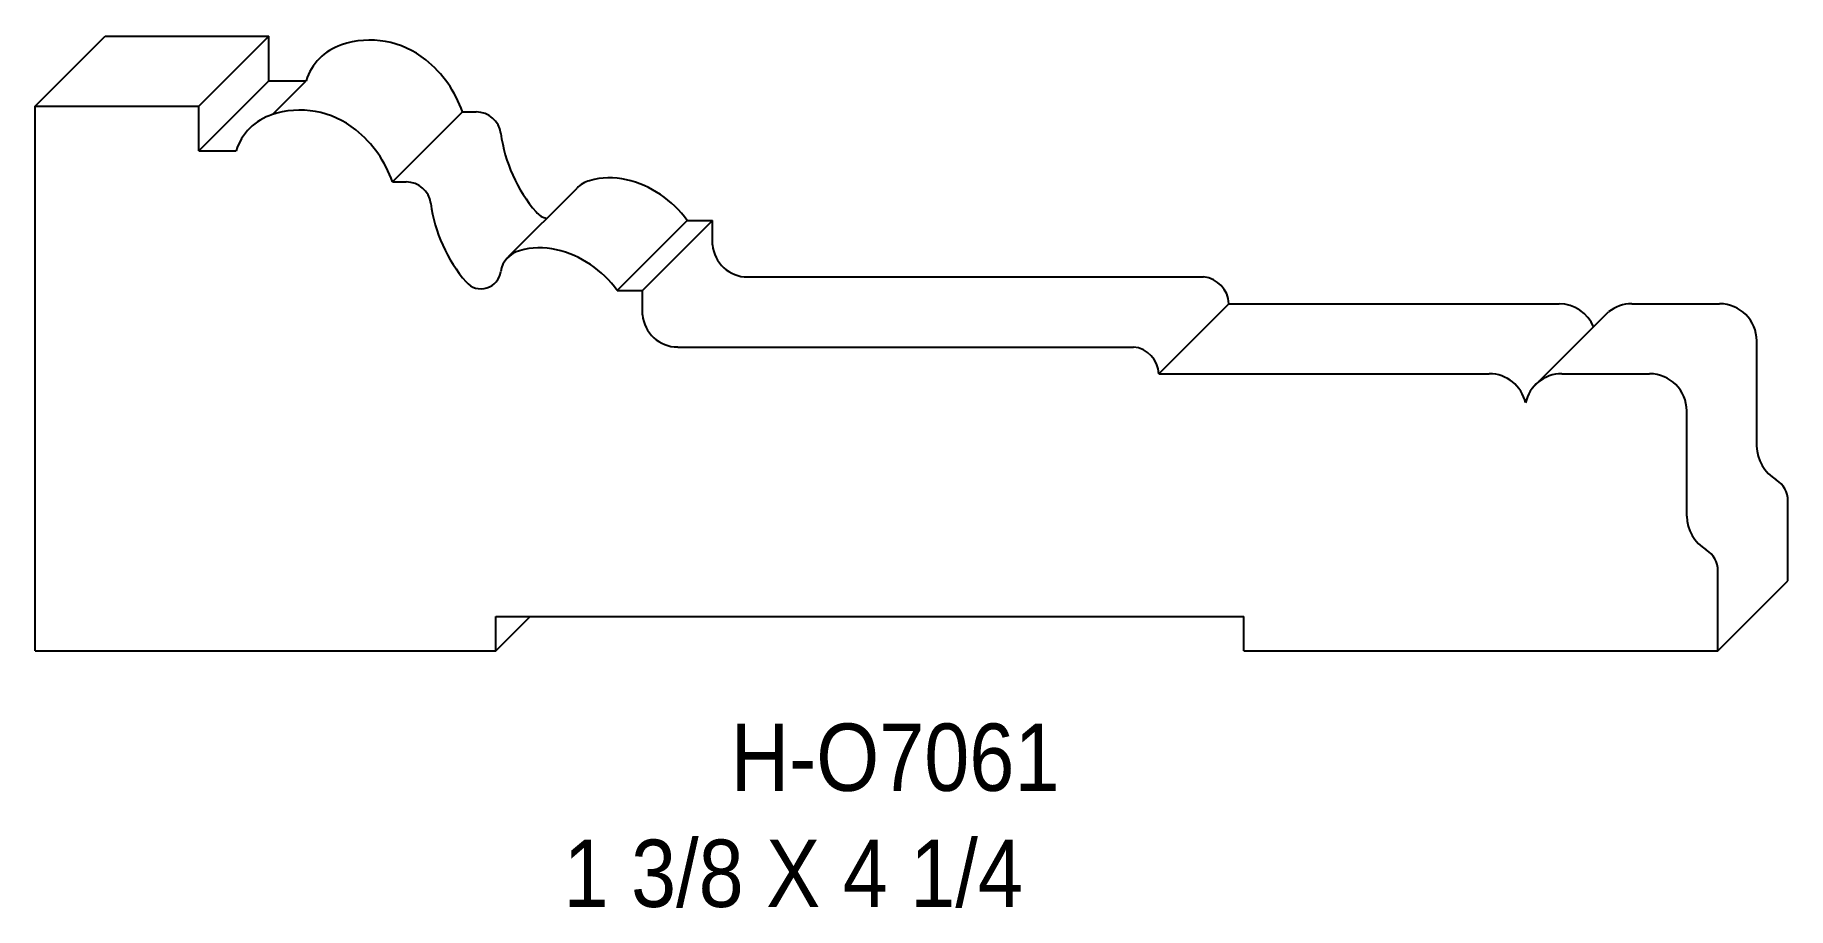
# Model space of a CAD drawing. Extents: x 51.15 to 55.58, y 161.29 to 163.5.
import ezdxf

# ---------------------------------------------------------------- set-up
doc = ezdxf.new("R2010")
doc.units = 0
doc.header["$LTSCALE"] = 5
doc.layers.add('PROFILE', color=7, linetype='CONTINUOUS')
doc.styles.add('TXT', font='TXT', dxfattribs={"height": 3.5})

msp = doc.modelspace()

# ---------------------------------------------------------------- linework, layer by layer
at = {"layer": 'PROFILE', "color": 1, "linetype": 'CONTINUOUS'}
for p, q in [((51.1518, 163.3188), (51.3285, 163.4956)), ((51.3285, 163.4956), (51.742, 163.4956)), ((51.5653, 163.3188), (51.742, 163.4956)), ((51.742, 163.383), (51.742, 163.4956)), ((51.5653, 163.2062), (51.742, 163.383)), ((51.742, 163.383), (51.8365, 163.383)), ((51.751, 163.2975), (51.8365, 163.383)), ((51.1518, 163.3188), (51.5653, 163.3188)), ((51.1518, 161.9442), (51.1518, 163.3188)), ((51.5653, 163.2062), (51.5653, 163.3188)), ((52.0543, 163.1274), (52.231, 163.3042)), ((52.231, 163.3042), (52.2658, 163.3042)), ((51.5653, 163.2062), (51.6597, 163.2062)), ((52.0543, 163.1274), (52.0891, 163.1274)), ((52.3474, 162.9391), (52.5201, 163.1118)), ((52.6216, 162.8536), (52.7984, 163.0304)), ((52.6853, 162.8536), (52.862, 163.0304)), ((52.7984, 163.0304), (52.862, 163.0304)), ((52.862, 162.969), (52.862, 163.0304)), ((52.951, 162.8876), (54.1021, 162.8876)), ((52.6216, 162.8536), (52.6853, 162.8536)), ((52.6853, 162.7922), (52.6853, 162.8536)), ((53.9893, 162.6433), (54.166, 162.82)), ((54.166, 162.82), (55.0001, 162.82)), ((55.1831, 162.82), (55.4048, 162.82)), ((55.0868, 162.7618), (55.1244, 162.7994)), ((55.0868, 162.7618), (54.9328, 162.6076)), ((52.7743, 162.7108), (53.9254, 162.7108)), ((55.4985, 162.4606), (55.4985, 162.7263)), ((53.9893, 162.6433), (54.8234, 162.6433)), ((55.0064, 162.6433), (55.2281, 162.6433)), ((55.3218, 162.2838), (55.3218, 162.5496)), ((55.5774, 162.1209), (55.5774, 162.3223)), ((55.4007, 161.9442), (55.4007, 162.1456)), ((55.4007, 161.9442), (55.5774, 162.1209)), ((52.3152, 162.0308), (54.2041, 162.0308)), ((52.3152, 161.9442), (52.3152, 162.0308)), ((52.3152, 161.9442), (52.4018, 162.0308)), ((54.2041, 161.9442), (54.2041, 162.0308)), ((51.1518, 161.9442), (52.3152, 161.9442)), ((54.2041, 161.9442), (55.4007, 161.9442))]:
    msp.add_line(p, q, dxfattribs=at)
for centre, major_axis, start_param, end_param in [((51.9977, 163.2615), (0, 0.224), -0.678334, 0.329462), ((51.9673, 163.3434), (0.1366, 0), 1.88319, 2.847988), ((51.955, 163.2085), (0, 0.2921), -1.237113, -0.678334), ((51.821, 163.0848), (0.224, 0), 0.892463, 1.900259), ((51.7905, 163.1667), (0.1366, 0), 1.864401, 2.847988), ((52.2658, 163.2417), (0.0625, 0), 0.134416, 1.570796), ((51.7783, 163.0318), (0, 0.2921), -1.237113, -0.678334), ((52.7067, 163.3013), (0, 0.3824), -4.577973, -4.001897), ((52.5662, 163.0701), (0, 0.0621), 0.232093, 0.836693), ((52.6033, 162.9591), (0.179, 0), 1.337333, 1.86207), ((52.5835, 162.8756), (0, 0.2648), -0.946787, -0.233463), ((52.0891, 163.0649), (0, 0.0625), -1.43638, 0), ((52.5299, 163.1246), (0, 0.3824), -4.577973, -4.001897), ((52.4548, 163.0846), (0.0502, 0), -2.431101, -1.789659), ((52.3895, 162.8934), (0, 0.0621), 0.232093, 1.441293), ((52.4266, 162.7824), (0.179, 0), 1.337333, 1.86207), ((52.4067, 162.6989), (0.2648, 0), 0.624009, 1.337333), ((52.951, 162.9769), (0, 0.0893), -4.623502, -3.141593), ((52.2781, 162.9079), (0, 0.0502), -4.001897, -1.700299), ((54.0953, 162.8171), (0.0708, 0), 0.041499, 1.473954), ((55.0001, 162.7263), (0, 0.0937), -1.182552, 0), ((55.1831, 162.7263), (0, 0.0937), 0, 0.676634), ((55.4048, 162.7263), (0, 0.0937), -1.570796, 0), ((52.7743, 162.8002), (0, 0.0893), -4.623502, -3.141593), ((53.9185, 162.6403), (0, 0.0708), -1.529297, -0.096842), ((54.8234, 162.5496), (0, 0.0937), -1.353268, 0), ((55.0064, 162.5496), (0, 0.0937), 0, 1.353268), ((55.2281, 162.5496), (0, 0.0937), -1.570796, 0), ((55.6026, 162.4641), (0.1042, 0), -3.108126, -2.124672), ((55.515, 162.3223), (0.0625, 0), 0, 1.016921), ((55.4259, 162.2873), (0.1042, 0), -3.108126, -2.124672), ((55.3382, 162.1456), (0.0625, 0), 0, 1.016921)]:
    msp.add_ellipse(centre, major_axis=major_axis, ratio=1, start_param=start_param, end_param=end_param, dxfattribs=at)

# ---------------------------------------------------------------- texts
at = {"layer": 'PROFILE', "color": 1, "linetype": 'CONTINUOUS', "style": 'TXT', "width": 0.9}
for s, height, p in [('H-O7061', 0.16996, (52.9082, 161.5903)), ('1 3/8 X 4 1/4', 0.169956, (52.486, 161.2972))]:
    msp.add_text(s, height=height, dxfattribs=at).set_placement(p)

doc.saveas('drawing.dxf')
